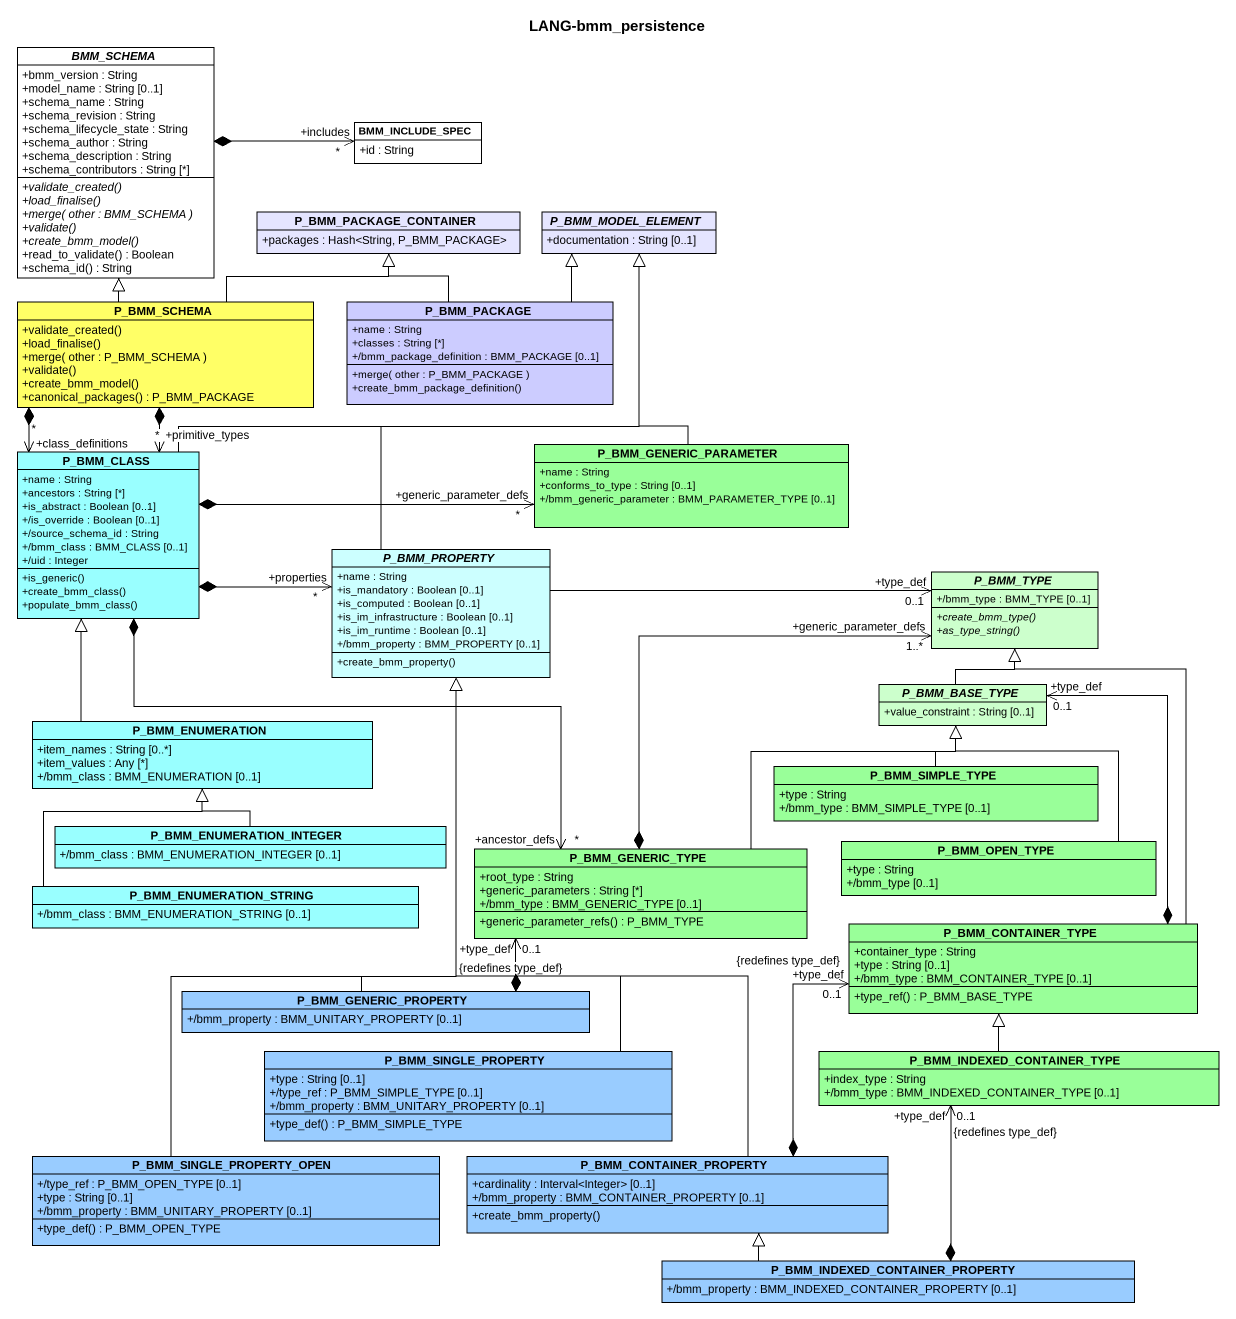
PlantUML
@startuml
title LANG-bmm_persistence
hide circle
hide empty members
skinparam classAttributeIconSize 0
abstract class BMM_SCHEMA #FFFFFF {
  +bmm_version : String
  +model_name : String [0..1]
  +schema_name : String
  +schema_revision : String
  +schema_lifecycle_state : String
  +schema_author : String
  +schema_description : String
  +schema_contributors : String [*]
  {abstract} +validate_created()
  {abstract} +load_finalise()
  {abstract} +merge( other : BMM_SCHEMA )
  {abstract} +validate()
  {abstract} +create_bmm_model()
  +read_to_validate() : Boolean
  +schema_id() : String
}
class BMM_INCLUDE_SPEC #FFFFFF {
  +id : String
}
class P_BMM_PACKAGE_CONTAINER #E5E5FF {
  +packages : Hash<String, P_BMM_PACKAGE>
}
abstract class P_BMM_MODEL_ELEMENT #E5E5FF {
  +documentation : String [0..1]
}
class P_BMM_SCHEMA #FFFF66 {
  +validate_created()
  +load_finalise()
  +merge( other : P_BMM_SCHEMA )
  +validate()
  +create_bmm_model()
  +canonical_packages() : P_BMM_PACKAGE
}
class P_BMM_PACKAGE #CCCCFF {
  +name : String
  +classes : String [*]
  +/bmm_package_definition : BMM_PACKAGE [0..1]
  +merge( other : P_BMM_PACKAGE )
  +create_bmm_package_definition()
}
class P_BMM_CLASS #99FFFF {
  +name : String
  +ancestors : String [*]
  +is_abstract : Boolean [0..1]
  +/is_override : Boolean [0..1]
  +/source_schema_id : String
  +/bmm_class : BMM_CLASS [0..1]
  +/uid : Integer
  +is_generic()
  +create_bmm_class()
  +populate_bmm_class()
}
class P_BMM_GENERIC_PARAMETER #99FF99 {
  +name : String
  +conforms_to_type : String [0..1]
  +/bmm_generic_parameter : BMM_PARAMETER_TYPE [0..1]
}
abstract class P_BMM_PROPERTY #CCFFFF {
  +name : String
  +is_mandatory : Boolean [0..1]
  +is_computed : Boolean [0..1]
  +is_im_infrastructure : Boolean [0..1]
  +is_im_runtime : Boolean [0..1]
  +/bmm_property : BMM_PROPERTY [0..1]
  +create_bmm_property()
}
abstract class P_BMM_TYPE #CCFFCC {
  +/bmm_type : BMM_TYPE [0..1]
  {abstract} +create_bmm_type()
  {abstract} +as_type_string()
}
abstract class P_BMM_BASE_TYPE #CCFFCC {
  +value_constraint : String [0..1]
}
class P_BMM_ENUMERATION #99FFFF {
  +item_names : String [0..*]
  +item_values : Any [*]
  +/bmm_class : BMM_ENUMERATION [0..1]
}
class P_BMM_SIMPLE_TYPE #99FF99 {
  +type : String
  +/bmm_type : BMM_SIMPLE_TYPE [0..1]
}
class P_BMM_ENUMERATION_INTEGER #99FFFF {
  +/bmm_class : BMM_ENUMERATION_INTEGER [0..1]
}
class P_BMM_GENERIC_TYPE #99FF99 {
  +root_type : String
  +generic_parameters : String [*]
  +/bmm_type : BMM_GENERIC_TYPE [0..1]
  +generic_parameter_refs() : P_BMM_TYPE
}
class P_BMM_OPEN_TYPE #99FF99 {
  +type : String
  +/bmm_type [0..1]
}
class P_BMM_ENUMERATION_STRING #99FFFF {
  +/bmm_class : BMM_ENUMERATION_STRING [0..1]
}
class P_BMM_CONTAINER_TYPE #99FF99 {
  +container_type : String
  +type : String [0..1]
  +/bmm_type : BMM_CONTAINER_TYPE [0..1]
  +type_ref() : P_BMM_BASE_TYPE
}
class P_BMM_GENERIC_PROPERTY #99CCFF {
  +/bmm_property : BMM_UNITARY_PROPERTY [0..1]
}
class P_BMM_SINGLE_PROPERTY #99CCFF {
  +type : String [0..1]
  +/type_ref : P_BMM_SIMPLE_TYPE [0..1]
  +/bmm_property : BMM_UNITARY_PROPERTY [0..1]
  +type_def() : P_BMM_SIMPLE_TYPE
}
class P_BMM_INDEXED_CONTAINER_TYPE #99FF99 {
  +index_type : String
  +/bmm_type : BMM_INDEXED_CONTAINER_TYPE [0..1]
}
class P_BMM_SINGLE_PROPERTY_OPEN #99CCFF {
  +/type_ref : P_BMM_OPEN_TYPE [0..1]
  +type : String [0..1]
  +/bmm_property : BMM_UNITARY_PROPERTY [0..1]
  +type_def() : P_BMM_OPEN_TYPE
}
class P_BMM_CONTAINER_PROPERTY #99CCFF {
  +cardinality : Interval<Integer> [0..1]
  +/bmm_property : BMM_CONTAINER_PROPERTY [0..1]
  +create_bmm_property()
}
class "P_BMM_INDEXED_CONTAINER_PROPERTY" as P_BMM_INDEXED_CONTAINER #99CCFF {
  +/bmm_property : BMM_INDEXED_CONTAINER_PROPERTY [0..1]
}
BMM_INCLUDE_SPEC "+includes\n*" <-left-* BMM_SCHEMA
P_BMM_SCHEMA -up-|> BMM_SCHEMA
P_BMM_SCHEMA -right-|> P_BMM_PACKAGE_CONTAINER
P_BMM_SCHEMA *--> "+class_definitions\n*" P_BMM_CLASS
P_BMM_SCHEMA *--> "+primitive_types\n*" P_BMM_CLASS
P_BMM_PACKAGE -up-|> P_BMM_PACKAGE_CONTAINER
P_BMM_PACKAGE -up-|> P_BMM_MODEL_ELEMENT
P_BMM_CLASS -right-|> P_BMM_MODEL_ELEMENT
P_BMM_CLASS *-right-> "+generic_parameter_defs\n*" P_BMM_GENERIC_PARAMETER
P_BMM_CLASS *-right-> "+properties\n*" P_BMM_PROPERTY
P_BMM_CLASS *--> "+ancestor_defs\n*" P_BMM_GENERIC_TYPE
P_BMM_GENERIC_PARAMETER -up-|> P_BMM_MODEL_ELEMENT
P_BMM_PROPERTY -up-|> P_BMM_MODEL_ELEMENT
P_BMM_TYPE "+type_def\n0..1" <-left- P_BMM_PROPERTY
P_BMM_BASE_TYPE -up-|> P_BMM_TYPE
P_BMM_ENUMERATION -up-|> P_BMM_CLASS
P_BMM_SIMPLE_TYPE -up-|> P_BMM_BASE_TYPE
P_BMM_ENUMERATION_INTEGER -up-|> P_BMM_ENUMERATION
P_BMM_GENERIC_TYPE *-up-> "+generic_parameter_defs\n1..*" P_BMM_TYPE
P_BMM_GENERIC_TYPE -right-|> P_BMM_BASE_TYPE
P_BMM_OPEN_TYPE -up-|> P_BMM_BASE_TYPE
P_BMM_ENUMERATION_STRING -up-|> P_BMM_ENUMERATION
P_BMM_CONTAINER_TYPE -up-|> P_BMM_TYPE
P_BMM_CONTAINER_TYPE *-up-> "+type_def\n0..1" P_BMM_BASE_TYPE
P_BMM_GENERIC_PROPERTY -up-|> P_BMM_PROPERTY
P_BMM_GENERIC_PROPERTY *-right-> "+type_def\n0..1\n{redefines type_def}" P_BMM_GENERIC_TYPE
P_BMM_SINGLE_PROPERTY -up-|> P_BMM_PROPERTY
P_BMM_INDEXED_CONTAINER_TYPE -up-|> P_BMM_CONTAINER_TYPE
P_BMM_INDEXED_CONTAINER_TYPE "+type_def\n0..1\n{redefines type_def}" <--* P_BMM_INDEXED_CONTAINER
P_BMM_SINGLE_PROPERTY_OPEN -up-|> P_BMM_PROPERTY
P_BMM_CONTAINER_PROPERTY -up-|> P_BMM_PROPERTY
P_BMM_CONTAINER_PROPERTY *-up-> "+type_def\n0..1\n{redefines type_def}" P_BMM_CONTAINER_TYPE
P_BMM_INDEXED_CONTAINER -left-|> P_BMM_CONTAINER_PROPERTY
@enduml
